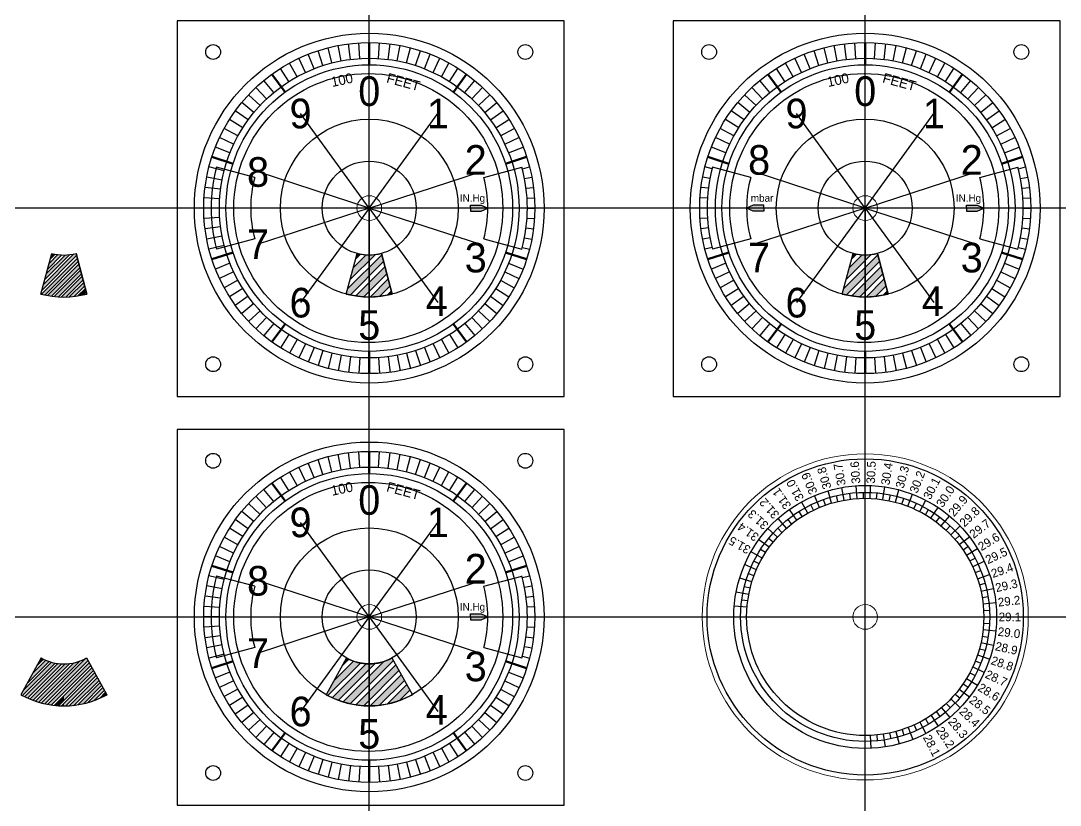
# Model space of a CAD drawing. Header units: millimetres. Extents: x 69 to 473, y 17 to 175.
# Drawn here: x 68.8 to 279.2, y 16.6 to 175.3 of the extents above; entities that cross this region are included whole.
import ezdxf
from ezdxf.enums import TextEntityAlignment as Align

# ---------------------------------------------------------------- set-up
doc = ezdxf.new("R2010")
doc.units = ezdxf.units.MM
doc.layers.add('ejes', color=5, linetype='Continuous', plot=False)
doc.styles.add('Annotative', font='FreeSans.ttf')
doc.styles.get("Standard").update_dxf_attribs({"font": 'MilSpec33558.ttf'})
doc.styles.add('Standard1', font='FreeSans.ttf')

# ---------------------------------------------------------------- blocks, each defined once
blk = doc.blocks.new('A$C1894616592')
for p, q in [((8.82, 14.49), (1.09, 16.56)), ((55.18, 14.49), (62.91, 16.56)), ((32, 8.28), (32, 8.28)), ((8.82, 2.07), (1.09, 0)), ((55.18, 2.07), (62.91, 0))]:
    blk.add_line(p, q)
for radius, start, end in [(32, 165, 195), (32, 345, 15), (24, 165, 195), (24, 345, 15)]:
    blk.add_arc((32, 8.28), radius, start, end)
blk = doc.blocks.new('A$C1259762110')
for points in [[(0.19, 1.34), (7.24, 8.38), (7.12, 8.82, -0.011862), (6.68, 8.72), (0.52, 2.56)], [(0.76, 3.46), (5.89, 8.58, -0.025656), (4.91, 8.5), (1.09, 4.68)], [(1.33, 5.57), (4.26, 8.51, -0.021793), (3.44, 8.58), (1.66, 6.8)], [(2.87, 8.67, -0.018188), (2.2, 8.82), (1.9, 7.69)], [(0.82, 0.41), (7.56, 7.16), (7.38, 7.86), (0.1, 0.59, 0.010313)], [(2.14, 0.18), (7.89, 5.93), (7.7, 6.64), (1.37, 0.3, 0.010828)], [(3.54, 0.03), (8.22, 4.71), (8.03, 5.42), (2.72, 0.1, 0.011501)], [(5.07, 0), (8.55, 3.49), (8.36, 4.19), (4.17, 0.01, 0.012408)], [(6.73, 0.12), (8.88, 2.26), (8.69, 2.97), (5.75, 0.03, 0.013693)], [(9.2, 1.04), (9.01, 1.75), (7.49, 0.22, 0.015667), (8.6, 0.44)]]:
    blk.add_hatch(color=256).paths.add_polyline_path(points)
for p, q in [((0.52, 2.56), (6.68, 8.72)), ((0.76, 3.46), (5.89, 8.58)), ((1.09, 4.68), (4.91, 8.5)), ((1.33, 5.57), (4.26, 8.51)), ((1.66, 6.8), (3.44, 8.58)), ((1.9, 7.69), (2.87, 8.67)), ((0.1, 0.59), (7.38, 7.86)), ((0.19, 1.34), (7.24, 8.38)), ((0.82, 0.41), (7.56, 7.16)), ((1.37, 0.3), (7.7, 6.64)), ((2.14, 0.18), (7.89, 5.93)), ((2.72, 0.1), (8.03, 5.42)), ((3.54, 0.03), (8.22, 4.71)), ((4.17, 0.01), (8.36, 4.19)), ((5.07, 0), (8.55, 3.49)), ((5.75, 0.03), (8.69, 2.97)), ((6.73, 0.12), (8.88, 2.26)), ((7.49, 0.22), (9.01, 1.75)), ((8.6, 0.44), (9.2, 1.04))]:
    blk.add_line(p, q)
at = {"layer": 'ejes'}
for p, q in [((0, 0.61), (2.2, 8.82)), ((7.12, 8.82), (9.32, 0.61)), ((9.32, 0.61), (7.12, 8.82))]:
    blk.add_line(p, q, dxfattribs=at)
for radius in [9.5, 18]:
    blk.add_arc((4.66, 18), radius, 255, 285, dxfattribs=at)
blk = doc.blocks.new('A$C1344356020')
for points in [[(0.34, 2.07), (6.94, 8.67, -0.019632), (6.21, 8.84), (0.46, 3.08), (0, 2.26, 0.00542)], [(1.39, 1.56), (8.33, 8.51, -0.021793), (7.51, 8.58), (0.78, 1.85, 0.009349)], [(1.27, 4.55), (5.71, 8.99, -0.018298), (5.06, 9.24), (2.38, 6.56)], [(3.2, 8.03), (4.61, 9.44, -0.014455), (4.12, 9.69)], [(8.73, 1.15), (14.74, 7.16), (14.42, 7.73), (8.73, 2.04)], [(9.13, 0), (15.29, 6.16), (14.97, 6.74), (8.73, 0.49), (8.73, 0, 0.005659)], [(10.8, 0.12), (15.84, 5.16), (15.52, 5.74), (9.82, 0.03, 0.013693)], [(12.67, 0.44), (16.4, 4.16), (16.08, 4.74), (11.56, 0.22, 0.015667)], [(14.86, 1.08), (16.95, 3.17), (16.63, 3.74), (13.54, 0.66, 0.01919)], [(15.95, 1.51, 0.023268), (17.45, 2.26), (17.18, 2.74)], [(7.61, 0.03), (8.73, 1.15), (8.73, 2.04), (6.79, 0.1, 0.011501)], [(8.73, 0), (8.73, 0.49), (8.24, 0.01, 0.006748)]]:
    blk.add_hatch(color=256).paths.add_polyline_path(points)
h = blk.add_hatch(color=256)
h.paths.add_polyline_path([(8.73, 7.35), (9.95, 8.58, -0.025656), (8.98, 8.5), (8.73, 8.25)])
h.paths.add_polyline_path([(8.73, 7.35), (8.73, 8.25), (1.85, 1.37, 0.009597), (2.49, 1.12)])
h = blk.add_hatch(color=256)
h.paths.add_polyline_path([(8.73, 5.8), (12.01, 9.09, -0.034678), (10.75, 8.72), (8.73, 6.7)])
h.paths.add_polyline_path([(8.73, 5.8), (8.73, 6.7), (2.97, 0.94, 0.009912), (3.65, 0.73)])
h = blk.add_hatch(color=256)
h.paths.add_polyline_path([(8.73, 4.25), (13.63, 9.15), (13.33, 9.69, -0.003951), (13.2, 9.62), (8.73, 5.15)])
h.paths.add_polyline_path([(8.73, 4.25), (8.73, 5.15), (4.17, 0.59, 0.010313), (4.89, 0.41)])
h = blk.add_hatch(color=256)
h.paths.add_polyline_path([(8.73, 2.7), (8.73, 3.59), (5.44, 0.3, 0.010828), (6.2, 0.18)])
h.paths.add_polyline_path([(8.73, 2.7), (14.18, 8.16), (13.86, 8.73), (8.73, 3.59)])
for p, q in [((0.34, 2.07), (6.94, 8.67)), ((0.46, 3.08), (6.21, 8.84)), ((0.78, 1.85), (7.51, 8.58)), ((1.27, 4.55), (5.72, 9)), ((1.39, 1.56), (8.33, 8.51)), ((1.85, 1.37), (8.98, 8.5)), ((2.38, 6.56), (5.06, 9.24)), ((2.49, 1.12), (9.95, 8.58)), ((2.97, 0.94), (10.75, 8.72)), ((3.2, 8.03), (4.61, 9.44)), ((3.65, 0.73), (12.01, 9.09)), ((4.17, 0.59), (13.2, 9.62)), ((4.89, 0.41), (13.63, 9.15)), ((5.44, 0.3), (13.86, 8.73)), ((6.2, 0.18), (14.18, 8.16)), ((6.79, 0.1), (14.42, 7.73)), ((7.61, 0.03), (14.74, 7.16)), ((8.24, 0.01), (14.97, 6.74)), ((9.13, 0), (15.29, 6.16)), ((9.82, 0.03), (15.52, 5.74)), ((10.8, 0.12), (15.84, 5.16)), ((11.56, 0.22), (16.08, 4.74)), ((12.67, 0.44), (16.4, 4.16)), ((12.67, 0.44), (16.4, 4.16)), ((13.54, 0.66), (16.63, 3.74)), ((14.86, 1.08), (16.95, 3.17)), ((15.95, 1.51), (17.18, 2.74))]:
    blk.add_line(p, q)
at = {"layer": 'ejes'}
for p, q in [((4.12, 9.69), (0, 2.26)), ((13.33, 9.69), (17.45, 2.26))]:
    blk.add_line(p, q, dxfattribs=at)
for radius in [9.5, 18]:
    blk.add_arc((8.73, 18), radius, 241, 299, dxfattribs=at)
blk = doc.blocks.new('A$C1397790738')
for points in [[(0.82, 0.41), (7.56, 7.16), (7.19, 8.57), (0.28, 1.66), (0, 0.61, 0.011751)], [(0.76, 3.46), (5.89, 8.58, -0.048813), (4.04, 8.52), (1.42, 5.9)], [(1.9, 7.69), (2.87, 8.67, -0.018188), (2.2, 8.82)], [(3.54, 0.03), (8.22, 4.71), (7.84, 6.12), (1.93, 0.21, 0.022593)], [(6.73, 0.12), (8.88, 2.26), (8.5, 3.67), (4.82, 0, 0.026591)], [(9.32, 0.61), (9.15, 1.23), (8.3, 0.37, 0.014589)]]:
    blk.add_hatch(color=256).paths.add_polyline_path(points)
blk.add_line((4.66, 18), (4.66, 18))
at = {"layer": 'ejes'}
for p, q in [((0, 0.61), (2.2, 8.82)), ((0.28, 1.66), (7.19, 8.57)), ((0.76, 3.46), (5.89, 8.58)), ((1.42, 5.9), (4.04, 8.52)), ((1.9, 7.69), (2.87, 8.67)), ((7.12, 8.82), (9.32, 0.61)), ((9.32, 0.61), (7.12, 8.82)), ((0.82, 0.41), (7.56, 7.16)), ((1.93, 0.21), (7.84, 6.12)), ((3.54, 0.03), (8.22, 4.71)), ((4.82, 0), (8.5, 3.67)), ((6.73, 0.12), (8.88, 2.26)), ((8.3, 0.37), (9.15, 1.23))]:
    blk.add_line(p, q, dxfattribs=at)
for radius in [9.5, 18]:
    blk.add_arc((4.66, 18), radius, 255, 285, dxfattribs=at)
blk = doc.blocks.new('A$C1238278769')
for points in [[(0.34, 2.07), (6.94, 8.67, -0.038436), (5.53, 9.05), (1.57, 5.09), (0, 2.26, 0.00542)], [(2.49, 1.12), (9.95, 8.58, -0.048813), (8.1, 8.52), (1.22, 1.64, 0.019045)], [(3.2, 8.03), (4.61, 9.44, -0.014455), (4.12, 9.69)], [(4.89, 0.41), (13.63, 9.15), (13.33, 9.69, -0.048502), (11.65, 8.96), (3.47, 0.78, 0.020385)], [(7.61, 0.03), (14.74, 7.16), (14.1, 8.31), (6, 0.21, 0.022593)], [(10.8, 0.12), (15.84, 5.16), (15.2, 6.31), (8.89, 0, 0.026591)], [(14.86, 1.08), (16.95, 3.17), (16.31, 4.32), (12.36, 0.37, 0.036076)], [(17.45, 2.26), (17.42, 2.32), (17.23, 2.13, 0.003546)]]:
    blk.add_hatch(color=256).paths.add_polyline_path(points)
blk.add_point((8.73, 18))
at = {"layer": 'ejes'}
for p, q in [((4.12, 9.69), (0, 2.26)), ((0.34, 2.07), (6.94, 8.67)), ((1.22, 1.64), (8.1, 8.52)), ((1.57, 5.09), (5.53, 9.05)), ((2.49, 1.12), (9.95, 8.58)), ((3.2, 8.03), (4.61, 9.44)), ((3.47, 0.78), (11.65, 8.96)), ((4.89, 0.41), (13.63, 9.15)), ((13.33, 9.69), (17.45, 2.26)), ((6, 0.21), (14.1, 8.31)), ((7.61, 0.03), (14.74, 7.16)), ((8.89, 0), (15.2, 6.31)), ((10.8, 0.12), (15.84, 5.16)), ((12.36, 0.37), (16.31, 4.32)), ((14.86, 1.08), (16.95, 3.17)), ((17.23, 2.13), (17.42, 2.32))]:
    blk.add_line(p, q, dxfattribs=at)
for radius in [9.5, 18]:
    blk.add_arc((8.73, 18), radius, 241, 299, dxfattribs=at)

msp = doc.modelspace()

# ---------------------------------------------------------------- hatches: boundary and pattern name
h = msp.add_hatch(color=256)
h.paths.add_polyline_path([(163.3, 137.4), (161.96, 138), (159.8, 138), (159.8, 137.4)])
h.paths.add_polyline_path([(161.96, 136.8), (163.3, 137.4), (159.8, 137.4), (159.8, 136.8)])
h = msp.add_hatch(color=256)
h.paths.add_polyline_path([(215.69, 137.4), (217.03, 138), (219.19, 138), (219.19, 137.4)])
h.paths.add_polyline_path([(217.03, 136.8), (215.69, 137.4), (219.19, 137.4), (219.19, 136.8)])
h = msp.add_hatch(color=256)
h.paths.add_polyline_path([(263.69, 137.4), (262.36, 138), (260.2, 138), (260.2, 137.4)])
h.paths.add_polyline_path([(262.36, 136.8), (263.69, 137.4), (260.2, 137.4), (260.2, 136.8)])
h = msp.add_hatch(color=256)
h.paths.add_polyline_path([(163.3, 54.66), (161.96, 55.26), (159.8, 55.26), (159.8, 54.66)])
h.paths.add_polyline_path([(161.96, 54.06), (163.3, 54.66), (159.8, 54.66), (159.8, 54.06)])

# ---------------------------------------------------------------- linework, layer by layer
for p, q in [((135.5, 167.49), (135.1, 170.63)), ((137.39, 167.67), (137.19, 170.83)), ((139.3, 166.4), (139.3, 170.9)), ((141.2, 167.67), (141.4, 170.83)), ((143.1, 167.49), (143.5, 170.63)), ((235.89, 167.49), (235.5, 170.63)), ((237.79, 167.67), (237.59, 170.83)), ((239.69, 166.4), (239.69, 170.9)), ((241.6, 167.67), (241.8, 170.83)), ((243.5, 167.49), (243.89, 170.63)), ((128.13, 165.6), (126.96, 168.55)), ((129.92, 166.24), (128.94, 169.26)), ((131.75, 166.78), (130.97, 169.85)), ((133.61, 167.19), (133.02, 170.31)), ((144.98, 167.19), (145.57, 170.31)), ((146.84, 166.78), (147.63, 169.85)), ((148.67, 166.24), (149.65, 169.26)), ((150.46, 165.6), (151.63, 168.55)), ((228.53, 165.6), (227.36, 168.55)), ((230.32, 166.24), (229.34, 169.26)), ((232.15, 166.78), (231.36, 169.85)), ((234.01, 167.19), (233.42, 170.31)), ((245.38, 167.19), (245.97, 170.31)), ((247.24, 166.78), (248.03, 169.85)), ((249.07, 166.24), (250.05, 169.26)), ((250.86, 165.6), (252.03, 168.55)), ((124.69, 163.98), (123.16, 166.76)), ((126.38, 164.84), (125.03, 167.71)), ((152.21, 164.84), (153.56, 167.71)), ((153.91, 163.98), (155.44, 166.76)), ((225.08, 163.98), (223.56, 166.76)), ((226.78, 164.84), (225.43, 167.71)), ((252.61, 164.84), (253.96, 167.71)), ((254.31, 163.98), (255.83, 166.76)), ((123.05, 163.01), (121.35, 165.68)), ((155.55, 163.01), (157.25, 165.68)), ((222.65, 160.86), (220, 164.5)), ((223.44, 163.01), (221.74, 165.68)), ((255.95, 163.01), (257.65, 165.68)), ((119.96, 160.77), (117.94, 163.21)), ((158.63, 160.77), (160.65, 163.21)), ((220.36, 160.77), (218.34, 163.21)), ((259.03, 160.77), (261.05, 163.21)), ((117.19, 158.16), (114.88, 160.33)), ((118.53, 159.51), (116.36, 161.82)), ((160.06, 159.51), (162.23, 161.82)), ((161.41, 158.16), (163.72, 160.33)), ((217.59, 158.16), (215.27, 160.33)), ((218.93, 159.51), (216.76, 161.82)), ((260.46, 159.51), (262.63, 161.82)), ((261.8, 158.16), (264.12, 160.33)), ((115.93, 156.73), (113.48, 158.75)), ((162.67, 156.73), (165.11, 158.75)), ((216.33, 156.73), (213.88, 158.75)), ((263.06, 156.73), (265.51, 158.75)), ((114.76, 155.23), (112.19, 157.09)), ((163.83, 155.23), (166.4, 157.09)), ((215.16, 155.23), (212.59, 157.09)), ((264.23, 155.23), (266.8, 157.09)), ((113.69, 153.65), (111.01, 155.35)), ((164.9, 153.65), (167.58, 155.35)), ((214.09, 153.65), (211.41, 155.35)), ((265.3, 153.65), (267.98, 155.35)), ((111.85, 150.31), (108.99, 151.66)), ((112.72, 152.01), (109.94, 153.54)), ((165.87, 152.01), (168.65, 153.54)), ((166.74, 150.31), (169.61, 151.66)), ((212.25, 150.31), (209.38, 151.66)), ((213.12, 152.01), (210.34, 153.54)), ((266.27, 152.01), (269.05, 153.54)), ((267.14, 150.31), (270.01, 151.66)), ((111.1, 148.56), (108.15, 149.73)), ((167.5, 148.56), (170.44, 149.73)), ((211.5, 148.56), (208.55, 149.73)), ((267.89, 148.56), (270.84, 149.73)), ((166.88, 146.36), (171.16, 147.75)), ((212.11, 146.36), (207.83, 147.75)), ((267.28, 146.36), (271.56, 147.75)), ((109.92, 144.94), (106.85, 145.73)), ((170.29, 145.36), (171.74, 145.73)), ((208.7, 145.36), (207.25, 145.73)), ((270.69, 145.36), (272.14, 145.73)), ((109.5, 143.08), (106.39, 143.68)), ((170.73, 143.4), (172.2, 143.68)), ((208.26, 143.4), (206.79, 143.68)), ((271.13, 143.4), (272.6, 143.68)), ((109.21, 141.2), (106.06, 141.6)), ((171.04, 141.41), (172.53, 141.6)), ((207.95, 141.41), (206.46, 141.6)), ((271.44, 141.41), (272.93, 141.6)), ((109.03, 139.3), (105.86, 139.5)), ((171.23, 139.41), (172.73, 139.5)), ((207.76, 139.41), (206.26, 139.5)), ((271.63, 139.41), (273.13, 139.5)), ((108.97, 137.4), (105.8, 137.4)), ((139.3, 137.4), (139.3, 137.4)), ((159.8, 137.4), (159.8, 138)), ((159.8, 138), (161.96, 138)), ((159.8, 137.4), (159.8, 136.8)), ((159.8, 136.8), (161.96, 136.8)), ((161.96, 138), (163.3, 137.4)), ((161.96, 136.8), (163.3, 137.4)), ((171.3, 137.4), (172.8, 137.4)), ((207.69, 137.4), (206.19, 137.4)), ((217.03, 138), (215.69, 137.4)), ((217.03, 136.8), (215.69, 137.4)), ((219.19, 138), (217.03, 138)), ((219.19, 136.8), (217.03, 136.8)), ((219.19, 137.4), (219.19, 138)), ((219.19, 137.4), (219.19, 136.8)), ((239.69, 137.4), (239.69, 137.4)), ((260.2, 137.4), (260.2, 138)), ((260.2, 138), (262.36, 138)), ((260.2, 137.4), (260.2, 136.8)), ((260.2, 136.8), (262.36, 136.8)), ((262.36, 138), (263.69, 137.4)), ((262.36, 136.8), (263.69, 137.4)), ((271.69, 137.4), (273.19, 137.4)), ((109.03, 135.49), (105.86, 135.3)), ((171.23, 135.39), (172.73, 135.3)), ((207.76, 135.39), (206.26, 135.3)), ((271.63, 135.39), (273.13, 135.3)), ((109.21, 133.6), (106.06, 133.2)), ((171.04, 133.39), (172.53, 133.2)), ((207.95, 133.39), (206.46, 133.2)), ((271.44, 133.39), (272.93, 133.2)), ((109.5, 131.72), (106.39, 131.12)), ((170.73, 131.4), (172.2, 131.12)), ((208.26, 131.4), (206.79, 131.12)), ((271.13, 131.4), (272.6, 131.12)), ((109.92, 129.86), (106.85, 129.07)), ((111.72, 128.44), (107.44, 127.05)), ((166.88, 128.44), (171.16, 127.05)), ((170.29, 129.44), (171.74, 129.07)), ((208.7, 129.44), (207.25, 129.07)), ((212.11, 128.44), (207.83, 127.05)), ((267.28, 128.44), (271.56, 127.05)), ((270.69, 129.44), (272.14, 129.07)), ((111.1, 126.23), (108.15, 125.07)), ((111.85, 124.49), (108.99, 123.14)), ((166.74, 124.49), (169.61, 123.14)), ((167.5, 126.23), (170.44, 125.07)), ((211.5, 126.23), (208.55, 125.07)), ((212.25, 124.49), (209.38, 123.14)), ((267.14, 124.49), (270.01, 123.14)), ((267.89, 126.23), (270.84, 125.07)), ((112.72, 122.79), (109.94, 121.26)), ((165.87, 122.79), (168.65, 121.26)), ((213.12, 122.79), (210.34, 121.26)), ((266.27, 122.79), (269.05, 121.26)), ((113.69, 121.15), (111.01, 119.45)), ((164.9, 121.15), (167.58, 119.45)), ((214.09, 121.15), (211.41, 119.45)), ((265.3, 121.15), (267.98, 119.45)), ((114.76, 119.57), (112.19, 117.71)), ((115.93, 118.07), (113.48, 116.05)), ((162.67, 118.07), (165.11, 116.05)), ((163.83, 119.57), (166.4, 117.71)), ((215.16, 119.57), (212.59, 117.71)), ((216.33, 118.07), (213.88, 116.05)), ((263.06, 118.07), (265.51, 116.05)), ((264.23, 119.57), (266.8, 117.71)), ((117.19, 116.64), (114.88, 114.47)), ((161.41, 116.64), (163.72, 114.47)), ((217.59, 116.64), (215.27, 114.47)), ((261.8, 116.64), (264.12, 114.47)), ((118.53, 115.29), (116.36, 112.98)), ((119.96, 114.03), (117.94, 111.59)), ((156.34, 113.94), (158.99, 110.3)), ((158.63, 114.03), (160.65, 111.59)), ((160.06, 115.29), (162.23, 112.98)), ((218.93, 115.29), (216.76, 112.98)), ((220.36, 114.03), (218.34, 111.59)), ((256.74, 113.94), (259.39, 110.3)), ((259.03, 114.03), (261.05, 111.59)), ((260.46, 115.29), (262.63, 112.98)), ((123.05, 111.79), (121.35, 109.11)), ((155.55, 111.79), (157.25, 109.11)), ((223.44, 111.79), (221.74, 109.11)), ((255.95, 111.79), (257.65, 109.11)), ((124.69, 110.82), (123.16, 108.04)), ((126.38, 109.96), (125.03, 107.09)), ((152.21, 109.96), (153.56, 107.09)), ((153.91, 110.82), (155.44, 108.04)), ((225.08, 110.82), (223.56, 108.04)), ((226.78, 109.96), (225.43, 107.09)), ((252.61, 109.96), (253.96, 107.09)), ((254.31, 110.82), (255.83, 108.04)), ((128.13, 109.2), (126.96, 106.25)), ((129.92, 108.55), (128.94, 105.54)), ((131.75, 108.02), (130.97, 104.95)), ((133.61, 107.61), (133.02, 104.49)), ((135.5, 107.31), (135.1, 104.16)), ((139.3, 108.4), (139.3, 103.9)), ((143.1, 107.31), (143.5, 104.16)), ((144.98, 107.61), (145.57, 104.49)), ((146.84, 108.02), (147.63, 104.95)), ((148.67, 108.55), (149.65, 105.54)), ((150.46, 109.2), (151.63, 106.25)), ((228.53, 109.2), (227.36, 106.25)), ((230.32, 108.55), (229.34, 105.54)), ((232.15, 108.02), (231.36, 104.95)), ((234.01, 107.61), (233.42, 104.49)), ((235.89, 107.31), (235.5, 104.16)), ((239.69, 108.4), (239.69, 103.9)), ((243.5, 107.31), (243.89, 104.16)), ((245.38, 107.61), (245.97, 104.49)), ((247.24, 108.02), (248.03, 104.95)), ((249.07, 108.55), (250.05, 105.54)), ((250.86, 109.2), (252.03, 106.25)), ((137.39, 107.13), (137.19, 103.97)), ((141.2, 107.13), (141.4, 103.97)), ((237.79, 107.13), (237.59, 103.97)), ((241.6, 107.13), (241.8, 103.97)), ((129.92, 83.51), (128.94, 86.52)), ((131.75, 84.04), (130.97, 87.11)), ((133.61, 84.45), (133.02, 87.57)), ((135.5, 84.75), (135.1, 87.9)), ((137.39, 84.93), (137.19, 88.09)), ((139.3, 83.66), (139.3, 88.16)), ((141.2, 84.93), (141.4, 88.09)), ((143.1, 84.75), (143.5, 87.9)), ((144.98, 84.45), (145.57, 87.57)), ((146.84, 84.04), (147.63, 87.11)), ((148.67, 83.51), (149.65, 86.52)), ((126.38, 82.1), (125.03, 84.97)), ((128.13, 82.86), (126.96, 85.81)), ((150.46, 82.86), (151.63, 85.81)), ((152.21, 82.1), (153.56, 84.97)), ((123.05, 80.27), (121.35, 82.95)), ((124.69, 81.24), (123.16, 84.02)), ((153.91, 81.24), (155.44, 84.02)), ((155.55, 80.27), (157.25, 82.95)), ((119.96, 78.03), (117.94, 80.47)), ((122.25, 78.12), (119.61, 81.76)), ((158.63, 78.03), (160.65, 80.47)), ((232.89, 77.68), (232.16, 80.17)), ((235.44, 78.28), (234.98, 80.84)), ((238.05, 78.6), (237.87, 81.2)), ((240.67, 78.64), (240.77, 81.24)), ((243.28, 78.39), (243.67, 80.96)), ((245.85, 77.86), (246.51, 80.37)), ((118.53, 76.77), (116.36, 79.08)), ((160.06, 76.77), (162.23, 79.08)), ((228.06, 75.65), (226.8, 77.93)), ((230.42, 76.8), (229.42, 79.2)), ((231.65, 77.27), (231.24, 78.41)), ((234.16, 78.01), (233.88, 79.2)), ((236.74, 78.48), (236.59, 79.68)), ((239.36, 78.66), (239.34, 79.87)), ((241.98, 78.55), (242.09, 79.76)), ((244.57, 78.16), (244.82, 79.35)), ((247.1, 77.49), (247.48, 78.64)), ((248.34, 77.05), (249.28, 79.48)), ((250.73, 75.97), (251.93, 78.28)), ((115.93, 73.99), (113.48, 76.01)), ((117.19, 75.42), (114.88, 77.59)), ((161.41, 75.42), (163.72, 77.59)), ((162.67, 73.99), (165.11, 76.01)), ((225.84, 74.26), (224.34, 76.38)), ((226.93, 74.99), (226.29, 76.02)), ((229.23, 76.26), (228.7, 77.35)), ((249.55, 76.54), (250.05, 77.65)), ((251.88, 75.34), (252.49, 76.38)), ((252.99, 74.64), (254.43, 76.81)), ((114.76, 72.49), (112.19, 74.35)), ((163.83, 72.49), (166.4, 74.35)), ((223.79, 72.63), (222.06, 74.58)), ((224.79, 73.47), (224.04, 74.43)), ((254.06, 73.89), (254.79, 74.86)), ((255.09, 73.07), (256.76, 75.07)), ((113.69, 70.91), (111.01, 72.61)), ((164.9, 70.91), (167.58, 72.61)), ((221.92, 70.79), (219.99, 72.54)), ((222.83, 71.74), (221.98, 72.6)), ((256.07, 72.2), (256.9, 73.09)), ((257.01, 71.28), (258.88, 73.09)), ((112.72, 69.27), (109.94, 70.8)), ((165.87, 69.27), (168.65, 70.8)), ((220.27, 68.75), (218.16, 70.28)), ((221.07, 69.79), (220.13, 70.56)), ((257.89, 70.31), (258.81, 71.11)), ((258.72, 69.3), (260.78, 70.88)), ((111.85, 67.57), (108.99, 68.92)), ((166.74, 67.57), (169.61, 68.92)), ((218.85, 66.55), (216.59, 67.84)), ((219.53, 67.67), (218.51, 68.33)), ((259.49, 68.24), (260.49, 68.92)), ((260.2, 67.13), (262.42, 68.49)), ((111.1, 65.83), (108.15, 66.99)), ((167.5, 65.83), (170.44, 66.99)), ((217.67, 64.21), (215.29, 65.24)), ((218.23, 65.39), (217.14, 65.94)), ((260.85, 66), (261.92, 66.57)), ((261.44, 64.82), (263.79, 65.92)), ((111.72, 63.62), (107.44, 65.01)), ((166.88, 63.62), (171.16, 65.01)), ((217.19, 62.99), (216.05, 63.41)), ((261.96, 63.62), (263.09, 64.07)), ((262.42, 62.39), (264.88, 63.23)), ((109.92, 62.2), (106.85, 62.99)), ((170.29, 62.62), (171.74, 62.99)), ((216.76, 61.75), (214.28, 62.51)), ((262.8, 61.14), (263.97, 61.47)), ((109.5, 60.34), (106.39, 60.94)), ((170.73, 60.66), (172.2, 60.94)), ((216.13, 59.2), (213.57, 59.7)), ((216.41, 60.48), (215.23, 60.78)), ((263.12, 59.87), (265.66, 60.43)), ((109.21, 58.46), (106.06, 58.86)), ((171.04, 58.67), (172.53, 58.86)), ((215.77, 56.6), (213.18, 56.82)), ((215.92, 57.91), (214.71, 58.07)), ((263.37, 58.58), (264.57, 58.78)), ((263.55, 57.28), (266.14, 57.56)), ((109.03, 56.57), (105.86, 56.76)), ((159.8, 54.66), (159.8, 55.26)), ((159.8, 55.26), (161.96, 55.26)), ((161.96, 55.26), (163.3, 54.66)), ((171.23, 56.67), (172.73, 56.76)), ((263.66, 55.97), (264.87, 56.04)), ((108.97, 54.66), (105.8, 54.66)), ((109.03, 52.76), (105.86, 52.56)), ((139.3, 54.66), (139.3, 54.66)), ((139.3, 54.66), (139.3, 54.66)), ((139.3, 54.66), (139.3, 54.66)), ((159.8, 54.66), (159.8, 54.06)), ((159.8, 54.06), (161.96, 54.06)), ((161.96, 54.06), (163.3, 54.66)), ((171.23, 52.65), (172.73, 52.56)), ((171.3, 54.66), (172.8, 54.66)), ((239.69, 54.66), (239.69, 54.66)), ((263.66, 53.39), (264.87, 53.33)), ((263.69, 54.66), (266.3, 54.66)), ((109.21, 50.86), (106.06, 50.46)), ((171.04, 50.65), (172.53, 50.46)), ((263.38, 50.79), (264.58, 50.59)), ((263.56, 52.08), (266.14, 51.81)), ((109.5, 48.98), (106.39, 48.38)), ((170.73, 48.66), (172.2, 48.38)), ((263.13, 49.5), (265.67, 48.94)), ((109.92, 47.12), (106.85, 46.33)), ((170.29, 46.7), (171.74, 46.33)), ((262.43, 46.97), (264.89, 46.14)), ((262.82, 48.22), (263.99, 47.9)), ((111.72, 45.7), (107.44, 44.31)), ((166.88, 45.7), (171.16, 44.31)), ((261.46, 44.54), (263.81, 43.44)), ((261.98, 45.74), (263.1, 45.29)), ((111.1, 43.5), (108.15, 42.33)), ((167.5, 43.5), (170.44, 42.33)), ((260.22, 42.22), (262.45, 40.88)), ((260.87, 43.36), (261.94, 42.79)), ((111.85, 41.75), (108.99, 40.4)), ((112.72, 40.05), (109.94, 38.52)), ((165.87, 40.05), (168.65, 38.52)), ((166.74, 41.75), (169.61, 40.4)), ((258.74, 40.06), (260.81, 38.48)), ((259.51, 41.12), (260.51, 40.44)), ((113.69, 38.41), (111.01, 36.71)), ((164.9, 38.41), (167.58, 36.71)), ((257.04, 38.07), (258.92, 36.27)), ((257.92, 39.04), (258.84, 38.25)), ((114.76, 36.83), (112.19, 34.97)), ((163.83, 36.83), (166.4, 34.97)), ((255.12, 36.28), (256.79, 34.28)), ((256.1, 37.15), (256.93, 36.26)), ((115.93, 35.33), (113.48, 33.31)), ((117.19, 33.9), (114.88, 31.73)), ((161.41, 33.9), (163.72, 31.73)), ((162.67, 35.33), (165.11, 33.31)), ((251.91, 34), (252.53, 32.96)), ((253.02, 34.7), (254.47, 32.54)), ((254.09, 35.46), (254.82, 34.49)), ((118.53, 32.55), (116.36, 30.24)), ((160.06, 32.55), (162.23, 30.24)), ((247.14, 31.85), (247.52, 30.69)), ((248.38, 32.29), (249.32, 29.86)), ((249.59, 32.79), (250.09, 31.69)), ((250.77, 33.37), (251.97, 31.06)), ((119.96, 31.29), (117.94, 28.85)), ((156.34, 31.2), (158.99, 27.56)), ((158.63, 31.29), (160.65, 28.85)), ((240.71, 30.68), (240.82, 28.08)), ((242.02, 30.77), (242.14, 29.57)), ((243.32, 30.94), (243.71, 28.36)), ((244.61, 31.17), (244.86, 29.98)), ((245.89, 31.47), (246.56, 28.96)), ((123.05, 29.05), (121.35, 26.38)), ((124.69, 28.08), (123.16, 25.3)), ((153.91, 28.08), (155.44, 25.3)), ((155.55, 29.05), (157.25, 26.38)), ((126.38, 27.22), (125.03, 24.35)), ((128.13, 26.46), (126.96, 23.51)), ((129.92, 25.82), (128.94, 22.8)), ((131.75, 25.28), (130.97, 22.21)), ((139.3, 25.66), (139.3, 21.16)), ((146.84, 25.28), (147.63, 22.21)), ((148.67, 25.82), (149.65, 22.8)), ((150.46, 26.46), (151.63, 23.51)), ((152.21, 27.22), (153.56, 24.35)), ((133.61, 24.87), (133.02, 21.75)), ((135.5, 24.57), (135.1, 21.42)), ((137.39, 24.39), (137.19, 21.23)), ((141.2, 24.39), (141.4, 21.23)), ((143.1, 24.57), (143.5, 21.42)), ((144.98, 24.87), (145.57, 21.75))]:
    msp.add_line(p, q)
at = {"lineweight": 100}
for p, q in [((139.3, 166.4), (139.3, 170.9)), ((239.69, 166.4), (239.69, 170.9)), ((122.25, 160.86), (119.61, 164.5)), ((122.25, 160.86), (119.61, 164.5)), ((156.34, 160.86), (158.99, 164.5)), ((222.65, 160.86), (220, 164.5)), ((256.74, 160.86), (259.39, 164.5)), ((111.72, 146.36), (107.44, 147.75)), ((111.72, 146.36), (107.44, 147.75)), ((166.88, 146.36), (171.16, 147.75)), ((212.11, 146.36), (207.83, 147.75)), ((267.28, 146.36), (271.56, 147.75)), ((111.72, 128.44), (107.44, 127.05)), ((166.88, 128.44), (171.16, 127.05)), ((212.11, 128.44), (207.83, 127.05)), ((267.28, 128.44), (271.56, 127.05)), ((122.25, 113.94), (119.61, 110.3)), ((156.34, 113.94), (158.99, 110.3)), ((222.65, 113.94), (220, 110.3)), ((256.74, 113.94), (259.39, 110.3)), ((139.3, 108.4), (139.3, 103.9)), ((239.69, 108.4), (239.69, 103.9)), ((139.3, 83.66), (139.3, 88.16)), ((122.25, 78.12), (119.61, 81.76)), ((156.34, 78.12), (158.99, 81.76)), ((111.72, 63.62), (107.44, 65.01)), ((166.88, 63.62), (171.16, 65.01)), ((111.72, 45.7), (107.44, 44.31)), ((166.88, 45.7), (171.16, 44.31)), ((122.25, 31.2), (119.61, 27.56)), ((156.34, 31.2), (158.99, 27.56)), ((139.3, 25.66), (139.3, 21.16))]:
    msp.add_line(p, q, dxfattribs=at)
at = {"lineweight": 120}
for p, q in [((156.34, 160.86), (158.99, 164.5)), ((256.74, 160.86), (259.39, 164.5)), ((122.25, 113.94), (119.61, 110.3)), ((222.65, 113.94), (220, 110.3)), ((156.34, 78.12), (158.99, 81.76)), ((122.25, 31.2), (119.61, 27.56))]:
    msp.add_line(p, q, dxfattribs=at)
for points in [[(100.41, 175.31), (100.41, 99.29), (178.77, 99.29), (178.77, 175.31)], [(200.8, 175.31), (200.8, 99.29), (279.16, 99.29), (279.16, 175.31)], [(100.41, 92.57), (100.41, 16.55), (178.77, 16.55), (178.77, 92.57)]]:
    msp.add_lwpolyline(points, close=True)
for centre in [(107.7, 169), (170.9, 169), (208.09, 169), (271.29, 169), (107.7, 105.8), (170.9, 105.8), (208.09, 105.8), (271.29, 105.8), (107.7, 86.26), (170.9, 86.26), (107.7, 23.06), (170.9, 23.06)]:
    msp.add_circle(centre, 1.5)
at = {"lineweight": 5}
for centre, radius in [((139.3, 137.4), 2.5), ((239.69, 137.4), 2.5), ((239.69, 54.66), 33), ((139.3, 54.66), 2.5), ((239.69, 54.66), 2.5)]:
    msp.add_circle(centre, radius, dxfattribs=at)
at = {"layer": 'ejes'}
for p, q in [((139.3, 137.4), (139.3, 161.06)), ((239.69, 137.4), (239.69, 161.06)), ((139.3, 137.4), (125.39, 156.54)), ((139.3, 137.4), (153.2, 156.54)), ((239.69, 137.4), (225.79, 156.54)), ((239.69, 137.4), (253.6, 156.54)), ((139.3, 137.4), (116.79, 144.71)), ((139.3, 137.4), (161.8, 144.71)), ((239.69, 137.4), (217.19, 144.71)), ((239.69, 137.4), (262.2, 144.71)), ((139.3, 137.4), (116.79, 130.09)), ((139.3, 137.4), (125.39, 118.26)), ((139.3, 137.4), (139.3, 113.74)), ((139.3, 137.4), (153.2, 118.26)), ((139.3, 137.4), (161.8, 130.09)), ((239.69, 137.4), (217.19, 130.09)), ((239.69, 137.4), (225.79, 118.26)), ((239.69, 137.4), (239.69, 113.74)), ((239.69, 137.4), (253.6, 118.26)), ((239.69, 137.4), (262.2, 130.09)), ((139.3, 54.66), (139.3, 78.32)), ((139.3, 54.66), (125.39, 73.8)), ((139.3, 54.66), (153.2, 73.8)), ((139.3, 54.66), (116.79, 61.97)), ((139.3, 54.66), (161.8, 61.97)), ((139.3, 54.66), (116.79, 47.35)), ((139.3, 54.66), (125.39, 35.52)), ((139.3, 54.66), (139.3, 31)), ((139.3, 54.66), (153.2, 35.52)), ((139.3, 54.66), (161.8, 47.35))]:
    msp.add_line(p, q, dxfattribs=at)
for p, direction in [((139.3, 137.4), (0, 1)), ((239.69, 137.4), (0, 1)), ((157.43, 137.4), (-1, 0)), ((421.8, 54.66), (1, 0))]:
    msp.add_xline(p, direction, dxfattribs=at)
for centre, radius in [((139.3, 137.4), 35.4), ((239.69, 137.4), 35.4), ((139.3, 137.4), 33.5), ((239.69, 137.4), 33.5), ((139.3, 137.4), 30.33), ((139.3, 137.4), 29), ((239.69, 137.4), 30.33), ((239.69, 137.4), 29), ((139.11, 137.4), 27.23), ((239.51, 137.4), 27.23), ((139.3, 137.4), 18), ((239.69, 137.4), 18), ((139.3, 137.4), 9.5), ((239.69, 137.4), 9.5), ((139.3, 54.66), 35.4), ((139.3, 54.66), 33.5), ((239.69, 54.66), 32), ((139.3, 54.66), 30.33), ((139.3, 54.66), 29), ((139.11, 54.66), 27.23), ((239.69, 54.66), 26.6), ((239.69, 54.66), 25.21), ((239.69, 54.66), 24), ((139.3, 54.66), 18), ((139.3, 54.66), 9.5)]:
    msp.add_circle(centre, radius, dxfattribs=at)

# ---------------------------------------------------------------- block references
for name, p in [('A$C1397790738', (134.64, 119.4)), ('A$C1397790738', (235.04, 119.4)), ('A$C1259762110', (72.83, 119.4)), ('A$C1238278769', (130.57, 36.66)), ('A$C1344356020', (68.76, 36.66))]:
    msp.add_blockref(name, p)
for p in [(107.3, 129.12), (207.69, 129.12), (107.3, 46.38)]:
    msp.add_blockref('A$C1894616592', p, dxfattribs=at)

# ---------------------------------------------------------------- texts
for s, rotation, p in [('100', 12.0261, (133.77, 163.34)), ('FEET', 344.8472, (146.21, 162.92)), ('100', 12.0261, (234.17, 163.34)), ('FEET', 344.8472, (246.61, 162.92)), ('100', 12.0261, (133.77, 80.61)), ('FEET', 344.8472, (146.21, 80.18))]:
    msp.add_text(s, height=2, rotation=rotation).set_placement(p, align=Align.MIDDLE_CENTER)
for s, p in [('0', (139.3, 161.06)), ('0', (239.69, 161.06)), ('9', (125.39, 156.54)), ('1', (153.2, 156.54)), ('9', (225.79, 156.54)), ('1', (253.6, 156.54)), ('2', (160.85, 147.15)), ('8', (218.21, 147.15)), ('2', (261.25, 147.15)), ('8', (116.79, 144.71)), ('7', (116.79, 130.09)), ('3', (160.85, 127.38)), ('3', (261.25, 127.38)), ('7', (218.21, 127.38)), ('6', (125.39, 118.26)), ('4', (152.96, 118.59)), ('6', (225.79, 118.26)), ('4', (253.36, 118.59)), ('5', (139.3, 113.74)), ('5', (239.69, 113.74)), ('0', (139.3, 78.32)), ('9', (125.39, 73.8)), ('1', (153.2, 73.8)), ('2', (160.85, 64.41)), ('8', (116.79, 61.97)), ('7', (116.79, 47.35)), ('3', (160.85, 44.64)), ('6', (125.39, 35.52)), ('4', (152.96, 35.85)), ('5', (139.3, 31))]:
    msp.add_text(s, height=6).set_placement(p, align=Align.MIDDLE_CENTER)
for s, height, style, p in [('IN.Hg', 1.5, 'Standard1', (160.19, 139.43)), ('mbar', 1.5, 'Standard1', (218.82, 139.43)), ('IN.Hg', 1.5, 'Standard1', (260.59, 139.43)), ('IN.Hg', 1.5, 'Standard1', (160.19, 56.7)), ('29.1', 1.75, 'Annotative', (268.98, 54.66))]:
    msp.add_text(s, height=height, dxfattribs=dict(style=style)).set_placement(p, align=Align.MIDDLE_CENTER)
at = {"style": 'Annotative'}
for s, rotation, p in [('30.8', 106.4646, (231.39, 82.75)), ('30.7', 100.202, (234.51, 83.48)), ('30.6', 93.9394, (237.68, 83.88)), ('30.5', 87.6768, (240.88, 83.92)), ('30.4', 81.4141, (244.07, 83.62)), ('30.3', 75.1515, (247.2, 82.97)), ('30.2', 68.8889, (250.24, 81.98)), ('31.0', 118.9899, (225.5, 80.28)), ('30.9', 112.7273, (228.38, 81.67)), ('30.1', 62.6263, (253.16, 80.67)), ('31.1', 125.2525, (222.79, 78.58)), ('30.0', 56.3636, (255.92, 79.04)), ('31.2', 131.5152, (220.28, 76.59)), ('29.9', 50.101, (258.48, 77.13)), ('31.3', 137.7778, (218.01, 74.34)), ('29.8', 43.8384, (260.82, 74.94)), ('31.4', 144.0404, (215.99, 71.86)), ('29.7', 37.5758, (262.91, 72.52)), ('29.6', 31.3131, (264.71, 69.88)), ('31.5', 150.303, (214.26, 69.17)), ('29.5', 25.0505, (266.23, 67.06)), ('29.4', 18.7879, (267.42, 64.09)), ('29.3', 12.5253, (268.28, 61.01)), ('29.2', 6.2626, (268.81, 57.86)), ('29.0', 353.7423, (268.81, 51.47)), ('28.9', 347.4796, (268.28, 48.31)), ('28.8', 341.217, (267.42, 45.23)), ('28.7', 334.9544, (266.23, 42.26)), ('28.6', 328.6918, (264.72, 39.44)), ('28.5', 322.4291, (262.91, 36.8)), ('28.4', 316.1665, (260.82, 34.38)), ('28.3', 309.9039, (258.48, 32.2)), ('28.2', 303.6413, (255.92, 30.28)), ('28.1', 297.3786, (253.16, 28.66))]:
    msp.add_text(s, height=1.75, rotation=rotation, dxfattribs=at).set_placement(p, align=Align.MIDDLE_CENTER)

doc.saveas('drawing.dxf')
